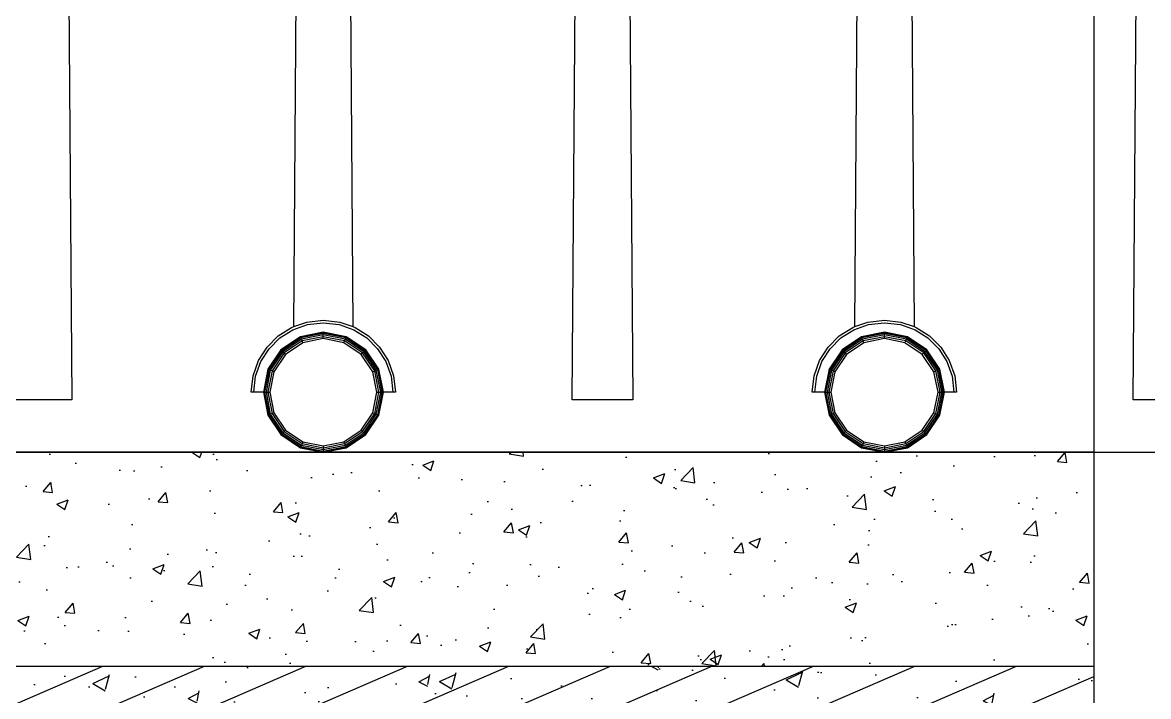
# Model space of a CAD drawing. Extents: x -2377130 to 293730, y -2 to 754590.
# Drawn here: x -2154221 to -2153169, y 516709 to 517339 of the extents above; entities that cross this region are included whole.
import ezdxf

# ---------------------------------------------------------------- set-up
doc = ezdxf.new("R2010")
doc.units = 0
doc.header["$LTSCALE"] = 1000
doc.header["$MEASUREMENT"] = 0
for name, color, linetype in [('00-Hatch', 8, 'Continuous'), ('A-AXIS-SYMB', 3, 'Continuous'), ('A-SFCE', 30, 'Continuous'), ('AS-COLN', 6, 'Continuous')]:
    doc.layers.add(name, color=color, linetype=linetype)

# ---------------------------------------------------------------- blocks, each defined once
blk = doc.blocks.new('A$C4A4B1E4B')
at = {"color": 250}
for p, q in [((-2992, 452.6), (-2989, 65.3)), ((-2781.7, 133.6), (-2779.5, 454.6)), ((-2728.7, 455.5), (-2726.4, 133.6)), ((-2521.7, 65.3), (-2518.7, 457.4)), ((-2467.9, 452.6), (-2464.9, 65.3)), ((-2257.6, 133.6), (-2255.4, 454.6)), ((-2204.6, 455.5), (-2202.3, 133.6)), ((-1997.6, 65.3), (-1994.6, 457.4)), ((-2781.7, 133.6), (-2769.5, 137.9)), ((-2769.5, 137.9), (-2754.1, 139.7)), ((-2769, 135.5), (-2754.1, 137.3)), ((-2754.1, 139.7), (-2738.6, 137.9)), ((-2754.1, 137.3), (-2739.2, 135.5)), ((-2738.6, 137.9), (-2726.4, 133.6)), ((-2257.6, 133.6), (-2245.4, 137.9)), ((-2245.4, 137.9), (-2230, 139.7)), ((-2244.8, 135.5), (-2230, 137.3)), ((-2230, 139.7), (-2214.5, 137.9)), ((-2230, 137.3), (-2215.1, 135.5)), ((-2214.5, 137.9), (-2202.3, 133.6)), ((-2796.2, 124.9), (-2783.7, 132.9)), ((-2794.7, 123), (-2782.6, 130.7)), ((-2783.7, 132.9), (-2781.7, 133.6)), ((-2782.6, 130.7), (-2769, 135.5)), ((-2754.1, 128.4), (-2775.5, 124.1)), ((-2754.1, 128.1), (-2775.4, 123.8)), ((-2754.1, 127.2), (-2775.1, 123)), ((-2732.6, 124.1), (-2754.1, 128.4)), ((-2754.1, 128.1), (-2754.1, 128.4)), ((-2732.7, 123.8), (-2754.1, 128.1)), ((-2754.1, 127.2), (-2754.1, 128.1)), ((-2733.1, 123), (-2754.1, 127.2)), ((-2754.1, 125.9), (-2754.1, 127.2)), ((-2739.2, 135.5), (-2725.5, 130.7)), ((-2726.4, 133.6), (-2724.4, 132.9)), ((-2725.5, 130.7), (-2713.5, 123)), ((-2724.4, 132.9), (-2711.9, 124.9)), ((-2272.1, 124.9), (-2259.6, 132.9)), ((-2270.6, 123), (-2258.5, 130.7)), ((-2259.6, 132.9), (-2257.6, 133.6)), ((-2258.5, 130.7), (-2244.8, 135.5)), ((-2230, 128.4), (-2251.4, 124.1)), ((-2230, 128.1), (-2251.3, 123.8)), ((-2230, 127.2), (-2251, 123)), ((-2208.5, 124.1), (-2230, 128.4)), ((-2230, 128.1), (-2230, 128.4)), ((-2208.6, 123.8), (-2230, 128.1)), ((-2230, 127.2), (-2230, 128.1)), ((-2208.9, 123), (-2230, 127.2)), ((-2230, 125.9), (-2230, 127.2)), ((-2215.1, 135.5), (-2201.4, 130.7)), ((-2202.3, 133.6), (-2200.3, 132.9)), ((-2201.4, 130.7), (-2189.3, 123)), ((-2200.3, 132.9), (-2187.8, 124.9)), ((-2806.7, 114.5), (-2796.2, 124.9)), ((-2804.7, 112.9), (-2794.7, 123)), ((-2775.5, 124.1), (-2793.7, 111.9)), ((-2775.4, 123.8), (-2793.5, 111.7)), ((-2775.1, 123), (-2792.9, 111.1)), ((-2774.6, 121.8), (-2791.9, 110.2)), ((-2773.9, 120.3), (-2790.8, 109)), ((-2773.2, 118.6), (-2789.5, 107.7)), ((-2775.4, 123.8), (-2775.5, 124.1)), ((-2775.1, 123), (-2775.4, 123.8)), ((-2774.6, 121.8), (-2775.1, 123)), ((-2754.1, 125.9), (-2774.6, 121.8)), ((-2773.9, 120.3), (-2774.6, 121.8)), ((-2754.1, 124.2), (-2773.9, 120.3)), ((-2773.2, 118.6), (-2773.9, 120.3)), ((-2754.1, 122.4), (-2773.2, 118.6)), ((-2733.6, 121.8), (-2754.1, 125.9)), ((-2754.1, 124.2), (-2754.1, 125.9)), ((-2734.2, 120.3), (-2754.1, 124.2)), ((-2754.1, 122.4), (-2754.1, 124.2)), ((-2734.9, 118.6), (-2754.1, 122.4)), ((-2734.9, 118.6), (-2734.2, 120.3)), ((-2718.7, 107.7), (-2734.9, 118.6)), ((-2734.2, 120.3), (-2733.6, 121.8)), ((-2717.4, 109), (-2734.2, 120.3)), ((-2733.6, 121.8), (-2733.1, 123)), ((-2716.2, 110.2), (-2733.6, 121.8)), ((-2733.1, 123), (-2732.7, 123.8)), ((-2715.2, 111.1), (-2733.1, 123)), ((-2732.7, 123.8), (-2732.6, 124.1)), ((-2714.6, 111.7), (-2732.7, 123.8)), ((-2714.4, 111.9), (-2732.6, 124.1)), ((-2713.5, 123), (-2703.4, 112.9)), ((-2711.9, 124.9), (-2701.5, 114.5)), ((-2282.5, 114.5), (-2272.1, 124.9)), ((-2280.6, 112.9), (-2270.6, 123)), ((-2251.4, 124.1), (-2269.6, 111.9)), ((-2251.3, 123.8), (-2269.4, 111.7)), ((-2251, 123), (-2268.8, 111.1)), ((-2250.5, 121.8), (-2267.8, 110.2)), ((-2249.8, 120.3), (-2266.7, 109)), ((-2249.1, 118.6), (-2265.4, 107.7)), ((-2251.3, 123.8), (-2251.4, 124.1)), ((-2251, 123), (-2251.3, 123.8)), ((-2250.5, 121.8), (-2251, 123)), ((-2230, 125.9), (-2250.5, 121.8)), ((-2249.8, 120.3), (-2250.5, 121.8)), ((-2230, 124.2), (-2249.8, 120.3)), ((-2249.1, 118.6), (-2249.8, 120.3)), ((-2230, 122.4), (-2249.1, 118.6)), ((-2209.5, 121.8), (-2230, 125.9)), ((-2230, 124.2), (-2230, 125.9)), ((-2210.1, 120.3), (-2230, 124.2)), ((-2230, 122.4), (-2230, 124.2)), ((-2210.8, 118.6), (-2230, 122.4)), ((-2210.8, 118.6), (-2210.1, 120.3)), ((-2194.6, 107.7), (-2210.8, 118.6)), ((-2210.1, 120.3), (-2209.5, 121.8)), ((-2193.3, 109), (-2210.1, 120.3)), ((-2209.5, 121.8), (-2208.9, 123)), ((-2192.1, 110.2), (-2209.5, 121.8)), ((-2208.9, 123), (-2208.6, 123.8)), ((-2191.1, 111.1), (-2208.9, 123)), ((-2208.6, 123.8), (-2208.5, 124.1)), ((-2190.5, 111.7), (-2208.6, 123.8)), ((-2190.3, 111.9), (-2208.5, 124.1)), ((-2189.3, 123), (-2179.3, 112.9)), ((-2187.8, 124.9), (-2177.4, 114.5)), ((-2814.6, 101.9), (-2806.7, 114.5)), ((-2812.4, 100.9), (-2804.7, 112.9)), ((-2793.7, 111.9), (-2805.8, 93.8)), ((-2793.5, 111.7), (-2805.6, 93.6)), ((-2792.9, 111.1), (-2804.8, 93.3)), ((-2791.9, 110.2), (-2803.6, 92.8)), ((-2790.8, 109), (-2802, 92.2)), ((-2789.5, 107.7), (-2800.3, 91.5)), ((-2793.5, 111.7), (-2793.7, 111.9)), ((-2792.9, 111.1), (-2793.5, 111.7)), ((-2791.9, 110.2), (-2792.9, 111.1)), ((-2790.8, 109), (-2791.9, 110.2)), ((-2789.5, 107.7), (-2790.8, 109)), ((-2718.7, 107.7), (-2717.4, 109)), ((-2707.8, 91.5), (-2718.7, 107.7)), ((-2717.4, 109), (-2716.2, 110.2)), ((-2706.1, 92.2), (-2717.4, 109)), ((-2716.2, 110.2), (-2715.2, 111.1)), ((-2704.6, 92.8), (-2716.2, 110.2)), ((-2715.2, 111.1), (-2714.6, 111.7)), ((-2703.3, 93.3), (-2715.2, 111.1)), ((-2714.6, 111.7), (-2714.4, 111.9)), ((-2702.6, 93.6), (-2714.6, 111.7)), ((-2702.3, 93.8), (-2714.4, 111.9)), ((-2703.4, 112.9), (-2695.7, 100.9)), ((-2701.5, 114.5), (-2693.5, 101.9)), ((-2290.5, 101.9), (-2282.5, 114.5)), ((-2288.3, 100.9), (-2280.6, 112.9)), ((-2269.6, 111.9), (-2281.7, 93.8)), ((-2269.4, 111.7), (-2281.5, 93.6)), ((-2268.8, 111.1), (-2280.7, 93.3)), ((-2267.8, 110.2), (-2279.5, 92.8)), ((-2266.7, 109), (-2277.9, 92.2)), ((-2265.4, 107.7), (-2276.2, 91.5)), ((-2269.4, 111.7), (-2269.6, 111.9)), ((-2268.8, 111.1), (-2269.4, 111.7)), ((-2267.8, 110.2), (-2268.8, 111.1)), ((-2266.7, 109), (-2267.8, 110.2)), ((-2265.4, 107.7), (-2266.7, 109)), ((-2194.6, 107.7), (-2193.3, 109)), ((-2183.7, 91.5), (-2194.6, 107.7)), ((-2193.3, 109), (-2192.1, 110.2)), ((-2182, 92.2), (-2193.3, 109)), ((-2192.1, 110.2), (-2191.1, 111.1)), ((-2180.5, 92.8), (-2192.1, 110.2)), ((-2191.1, 111.1), (-2190.5, 111.7)), ((-2179.2, 93.3), (-2191.1, 111.1)), ((-2190.5, 111.7), (-2190.3, 111.9)), ((-2178.5, 93.6), (-2190.5, 111.7)), ((-2178.2, 93.8), (-2190.3, 111.9)), ((-2179.3, 112.9), (-2171.6, 100.9)), ((-2177.4, 114.5), (-2169.4, 101.9)), ((-2819.7, 87.8), (-2814.6, 101.9)), ((-2817.3, 87.2), (-2812.4, 100.9)), ((-2695.7, 100.9), (-2690.8, 87.2)), ((-2693.5, 101.9), (-2688.4, 87.8)), ((-2295.6, 87.8), (-2290.5, 101.9)), ((-2293.2, 87.2), (-2288.3, 100.9)), ((-2171.6, 100.9), (-2166.7, 87.2)), ((-2169.4, 101.9), (-2164.3, 87.8)), ((-2821.5, 72.3), (-2819.7, 87.8)), ((-2819, 72.3), (-2817.3, 87.2)), ((-2805.8, 93.8), (-2810.1, 72.3)), ((-2805.6, 93.6), (-2809.8, 72.3)), ((-2804.8, 93.3), (-2809, 72.3)), ((-2803.6, 92.8), (-2807.6, 72.3)), ((-2802, 92.2), (-2806, 72.3)), ((-2805.6, 93.6), (-2805.8, 93.8)), ((-2804.8, 93.3), (-2805.6, 93.6)), ((-2803.6, 92.8), (-2804.8, 93.3)), ((-2800.3, 91.5), (-2804.1, 72.3)), ((-2802, 92.2), (-2803.6, 92.8)), ((-2800.3, 91.5), (-2802, 92.2)), ((-2707.8, 91.5), (-2706.1, 92.2)), ((-2704, 72.3), (-2707.8, 91.5)), ((-2706.1, 92.2), (-2704.6, 92.8)), ((-2702.2, 72.3), (-2706.1, 92.2)), ((-2704.6, 92.8), (-2703.3, 93.3)), ((-2700.5, 72.3), (-2704.6, 92.8)), ((-2703.3, 93.3), (-2702.6, 93.6)), ((-2699.2, 72.3), (-2703.3, 93.3)), ((-2702.6, 93.6), (-2702.3, 93.8)), ((-2698.3, 72.3), (-2702.6, 93.6)), ((-2698, 72.3), (-2702.3, 93.8)), ((-2690.8, 87.2), (-2689.1, 72.3)), ((-2688.4, 87.8), (-2686.7, 72.3)), ((-2297.4, 72.3), (-2295.6, 87.8)), ((-2294.9, 72.3), (-2293.2, 87.2)), ((-2281.7, 93.8), (-2286, 72.3)), ((-2281.5, 93.6), (-2285.7, 72.3)), ((-2280.7, 93.3), (-2284.9, 72.3)), ((-2279.5, 92.8), (-2283.5, 72.3)), ((-2277.9, 92.2), (-2281.9, 72.3)), ((-2281.5, 93.6), (-2281.7, 93.8)), ((-2280.7, 93.3), (-2281.5, 93.6)), ((-2279.5, 92.8), (-2280.7, 93.3)), ((-2276.2, 91.5), (-2280, 72.3)), ((-2277.9, 92.2), (-2279.5, 92.8)), ((-2276.2, 91.5), (-2277.9, 92.2)), ((-2183.7, 91.5), (-2182, 92.2)), ((-2179.9, 72.3), (-2183.7, 91.5)), ((-2182, 92.2), (-2180.5, 92.8)), ((-2178, 72.3), (-2182, 92.2)), ((-2180.5, 92.8), (-2179.2, 93.3)), ((-2176.4, 72.3), (-2180.5, 92.8)), ((-2179.2, 93.3), (-2178.5, 93.6)), ((-2175.1, 72.3), (-2179.2, 93.3)), ((-2178.5, 93.6), (-2178.2, 93.8)), ((-2174.2, 72.3), (-2178.5, 93.6)), ((-2173.9, 72.3), (-2178.2, 93.8)), ((-2166.7, 87.2), (-2165, 72.3)), ((-2164.3, 87.8), (-2162.5, 72.3)), ((-2989, 65.3), (-3045.8, 65.3)), ((-2819, 72.3), (-2821.5, 72.3)), ((-2810.1, 72.3), (-2819, 72.3)), ((-2810.1, 72.3), (-2805.8, 50.9)), ((-2810.1, 72.3), (-2809.8, 72.3)), ((-2809.8, 72.3), (-2805.6, 51)), ((-2809.8, 72.3), (-2809, 72.3)), ((-2809, 72.3), (-2804.8, 51.3)), ((-2809, 72.3), (-2807.6, 72.3)), ((-2807.6, 72.3), (-2803.6, 51.8)), ((-2807.6, 72.3), (-2806, 72.3)), ((-2806, 72.3), (-2802, 52.5)), ((-2806, 72.3), (-2804.1, 72.3)), ((-2804.1, 72.3), (-2800.3, 53.2)), ((-2707.8, 53.2), (-2704, 72.3)), ((-2706.1, 52.5), (-2702.2, 72.3)), ((-2704.6, 51.8), (-2700.5, 72.3)), ((-2704, 72.3), (-2702.2, 72.3)), ((-2703.3, 51.3), (-2699.2, 72.3)), ((-2702.6, 51), (-2698.3, 72.3)), ((-2702.3, 50.9), (-2698, 72.3)), ((-2702.2, 72.3), (-2700.5, 72.3)), ((-2700.5, 72.3), (-2699.2, 72.3)), ((-2699.2, 72.3), (-2698.3, 72.3)), ((-2698.3, 72.3), (-2698, 72.3)), ((-2689.1, 72.3), (-2698, 72.3)), ((-2686.7, 72.3), (-2689.1, 72.3)), ((-2464.9, 65.3), (-2521.7, 65.3)), ((-2294.9, 72.3), (-2297.4, 72.3)), ((-2286, 72.3), (-2294.9, 72.3)), ((-2286, 72.3), (-2281.7, 50.9)), ((-2286, 72.3), (-2285.7, 72.3)), ((-2285.7, 72.3), (-2281.5, 51)), ((-2285.7, 72.3), (-2284.9, 72.3)), ((-2284.9, 72.3), (-2280.7, 51.3)), ((-2284.9, 72.3), (-2283.5, 72.3)), ((-2283.5, 72.3), (-2279.5, 51.8)), ((-2283.5, 72.3), (-2281.9, 72.3)), ((-2281.9, 72.3), (-2277.9, 52.5)), ((-2281.9, 72.3), (-2280, 72.3)), ((-2280, 72.3), (-2276.2, 53.2)), ((-2183.7, 53.2), (-2179.9, 72.3)), ((-2182, 52.5), (-2178, 72.3)), ((-2180.5, 51.8), (-2176.4, 72.3)), ((-2179.9, 72.3), (-2178, 72.3)), ((-2179.2, 51.3), (-2175.1, 72.3)), ((-2178.5, 51), (-2174.2, 72.3)), ((-2178.2, 50.9), (-2173.9, 72.3)), ((-2178, 72.3), (-2176.4, 72.3)), ((-2176.4, 72.3), (-2175.1, 72.3)), ((-2175.1, 72.3), (-2174.2, 72.3)), ((-2174.2, 72.3), (-2173.9, 72.3)), ((-2165, 72.3), (-2173.9, 72.3)), ((-2162.5, 72.3), (-2165, 72.3)), ((-1940.8, 65.3), (-1997.6, 65.3)), ((-2800.3, 53.2), (-2802, 52.5)), ((-2800.3, 53.2), (-2789.5, 36.9)), ((-2718.7, 36.9), (-2707.8, 53.2)), ((-2707.8, 53.2), (-2706.1, 52.5)), ((-2276.2, 53.2), (-2277.9, 52.5)), ((-2276.2, 53.2), (-2265.4, 36.9)), ((-2194.6, 36.9), (-2183.7, 53.2)), ((-2183.7, 53.2), (-2182, 52.5)), ((-2805.6, 51), (-2805.8, 50.9)), ((-2805.8, 50.9), (-2793.7, 32.7)), ((-2804.8, 51.3), (-2805.6, 51)), ((-2805.6, 51), (-2793.5, 32.9)), ((-2803.6, 51.8), (-2804.8, 51.3)), ((-2804.8, 51.3), (-2792.9, 33.5)), ((-2802, 52.5), (-2803.6, 51.8)), ((-2803.6, 51.8), (-2791.9, 34.4)), ((-2802, 52.5), (-2790.8, 35.6)), ((-2717.4, 35.6), (-2706.1, 52.5)), ((-2716.2, 34.4), (-2704.6, 51.8)), ((-2715.2, 33.5), (-2703.3, 51.3)), ((-2714.6, 32.9), (-2702.6, 51)), ((-2714.4, 32.7), (-2702.3, 50.9)), ((-2706.1, 52.5), (-2704.6, 51.8)), ((-2704.6, 51.8), (-2703.3, 51.3)), ((-2703.3, 51.3), (-2702.6, 51)), ((-2702.6, 51), (-2702.3, 50.9)), ((-2281.5, 51), (-2281.7, 50.9)), ((-2281.7, 50.9), (-2269.6, 32.7)), ((-2280.7, 51.3), (-2281.5, 51)), ((-2281.5, 51), (-2269.4, 32.9)), ((-2279.5, 51.8), (-2280.7, 51.3)), ((-2280.7, 51.3), (-2268.8, 33.5)), ((-2277.9, 52.5), (-2279.5, 51.8)), ((-2279.5, 51.8), (-2267.8, 34.4)), ((-2277.9, 52.5), (-2266.7, 35.6)), ((-2193.3, 35.6), (-2182, 52.5)), ((-2192.1, 34.4), (-2180.5, 51.8)), ((-2191.1, 33.5), (-2179.2, 51.3)), ((-2190.5, 32.9), (-2178.5, 51)), ((-2190.3, 32.7), (-2178.2, 50.9)), ((-2182, 52.5), (-2180.5, 51.8)), ((-2180.5, 51.8), (-2179.2, 51.3)), ((-2179.2, 51.3), (-2178.5, 51)), ((-2178.5, 51), (-2178.2, 50.9)), ((-2793.5, 32.9), (-2793.7, 32.7)), ((-2793.7, 32.7), (-2775.5, 20.5)), ((-2792.9, 33.5), (-2793.5, 32.9)), ((-2793.5, 32.9), (-2775.4, 20.8)), ((-2791.9, 34.4), (-2792.9, 33.5)), ((-2792.9, 33.5), (-2775.1, 21.6)), ((-2790.8, 35.6), (-2791.9, 34.4)), ((-2791.9, 34.4), (-2774.6, 22.8)), ((-2789.5, 36.9), (-2790.8, 35.6)), ((-2790.8, 35.6), (-2773.9, 24.4)), ((-2789.5, 36.9), (-2773.2, 26.1)), ((-2734.9, 26.1), (-2718.7, 36.9)), ((-2734.2, 24.4), (-2717.4, 35.6)), ((-2733.6, 22.8), (-2716.2, 34.4)), ((-2733.1, 21.6), (-2715.2, 33.5)), ((-2732.7, 20.8), (-2714.6, 32.9)), ((-2732.6, 20.5), (-2714.4, 32.7)), ((-2718.7, 36.9), (-2717.4, 35.6)), ((-2717.4, 35.6), (-2716.2, 34.4)), ((-2716.2, 34.4), (-2715.2, 33.5)), ((-2715.2, 33.5), (-2714.6, 32.9)), ((-2714.6, 32.9), (-2714.4, 32.7)), ((-2269.4, 32.9), (-2269.6, 32.7)), ((-2269.6, 32.7), (-2251.4, 20.5)), ((-2268.8, 33.5), (-2269.4, 32.9)), ((-2269.4, 32.9), (-2251.3, 20.8)), ((-2267.8, 34.4), (-2268.8, 33.5)), ((-2268.8, 33.5), (-2251, 21.6)), ((-2266.7, 35.6), (-2267.8, 34.4)), ((-2267.8, 34.4), (-2250.5, 22.8)), ((-2265.4, 36.9), (-2266.7, 35.6)), ((-2266.7, 35.6), (-2249.8, 24.4)), ((-2265.4, 36.9), (-2249.1, 26.1)), ((-2210.8, 26.1), (-2194.6, 36.9)), ((-2210.1, 24.4), (-2193.3, 35.6)), ((-2209.5, 22.8), (-2192.1, 34.4)), ((-2208.9, 21.6), (-2191.1, 33.5)), ((-2208.6, 20.8), (-2190.5, 32.9)), ((-2208.5, 20.5), (-2190.3, 32.7)), ((-2194.6, 36.9), (-2193.3, 35.6)), ((-2193.3, 35.6), (-2192.1, 34.4)), ((-2192.1, 34.4), (-2191.1, 33.5)), ((-2191.1, 33.5), (-2190.5, 32.9)), ((-2190.5, 32.9), (-2190.3, 32.7)), ((-2775.1, 21.6), (-2775.4, 20.8)), ((-2774.6, 22.8), (-2775.1, 21.6)), ((-2775.1, 21.6), (-2754.1, 17.4)), ((-2773.9, 24.4), (-2774.6, 22.8)), ((-2774.6, 22.8), (-2754.1, 18.7)), ((-2773.2, 26.1), (-2773.9, 24.4)), ((-2773.9, 24.4), (-2754.1, 20.4)), ((-2773.2, 26.1), (-2754.1, 22.3)), ((-2754.1, 22.3), (-2734.9, 26.1)), ((-2754.1, 20.4), (-2734.2, 24.4)), ((-2754.1, 18.7), (-2733.6, 22.8)), ((-2754.1, 22.3), (-2754.1, 20.4)), ((-2754.1, 17.4), (-2733.1, 21.6)), ((-2734.9, 26.1), (-2734.2, 24.4)), ((-2734.2, 24.4), (-2733.6, 22.8)), ((-2733.6, 22.8), (-2733.1, 21.6)), ((-2733.1, 21.6), (-2732.7, 20.8)), ((-2251, 21.6), (-2251.3, 20.8)), ((-2250.5, 22.8), (-2251, 21.6)), ((-2251, 21.6), (-2230, 17.4)), ((-2249.8, 24.4), (-2250.5, 22.8)), ((-2250.5, 22.8), (-2230, 18.7)), ((-2249.1, 26.1), (-2249.8, 24.4)), ((-2249.8, 24.4), (-2230, 20.4)), ((-2249.1, 26.1), (-2230, 22.3)), ((-2230, 22.3), (-2210.8, 26.1)), ((-2230, 20.4), (-2210.1, 24.4)), ((-2230, 18.7), (-2209.5, 22.8)), ((-2230, 22.3), (-2230, 20.4)), ((-2230, 17.4), (-2208.9, 21.6)), ((-2210.8, 26.1), (-2210.1, 24.4)), ((-2210.1, 24.4), (-2209.5, 22.8)), ((-2209.5, 22.8), (-2208.9, 21.6)), ((-2208.9, 21.6), (-2208.6, 20.8)), ((-2775.4, 20.8), (-2775.5, 20.5)), ((-2775.5, 20.5), (-2754.1, 16.3)), ((-2775.4, 20.8), (-2754.1, 16.6)), ((-2754.1, 16.6), (-2732.7, 20.8)), ((-2754.1, 16.3), (-2732.6, 20.5)), ((-2754.1, 20.4), (-2754.1, 18.7)), ((-2754.1, 18.7), (-2754.1, 17.4)), ((-2754.1, 17.4), (-2754.1, 16.6)), ((-2754.1, 16.6), (-2754.1, 16.3)), ((-2732.7, 20.8), (-2732.6, 20.5)), ((-2251.3, 20.8), (-2251.4, 20.5)), ((-2251.4, 20.5), (-2230, 16.3)), ((-2251.3, 20.8), (-2230, 16.6)), ((-2230, 16.6), (-2208.6, 20.8)), ((-2230, 16.3), (-2208.5, 20.5)), ((-2230, 20.4), (-2230, 18.7)), ((-2230, 18.7), (-2230, 17.4)), ((-2230, 17.4), (-2230, 16.6)), ((-2230, 16.6), (-2230, 16.3)), ((-2208.6, 20.8), (-2208.5, 20.5))]:
    blk.add_line(p, q, dxfattribs=at)

msp = doc.modelspace()

# ---------------------------------------------------------------- hatches: boundary and pattern name
h = msp.add_hatch()
h.set_pattern_fill('混凝土', color=8, scale=15, angle=-21.6976, style=0, double=1)
h.set_pattern_definition([(50, (-2153125.81, 516806.435), (107.589, -9.413), [11.25, -123.75]), (355, (-2153125.81, 516806.44), (-20.813, 112.829), [9, -99]), (100.4514, (-2153116.85, 516805.65), (86.7764, 103.416), [9.561, -105.1713]), (46.184, (-2153125.81, 516836.44), (160.086, -24.828), [16.875, -185.625]), (96.636, (-2153112.47, 516834.37), (140.2, 146.118), [14.342, -157.757]), (351.184, (-2153125.81, 516836.44), (140.2, 146.118), [13.5, -148.5]), (21, (-2153110.81, 516828.935), (89.536, -60.393), [11.25, -123.75]), (326, (-2153110.81, 516828.94), (36.497, 108.7725), [9, -99]), (71.4514, (-2153103.35, 516823.9), (126.0334, 48.3796), [9.561, -105.1713]), (37.5, (-2153125.812, 516806.435), (1.824, 49.9341), [0, -97.8, 0, -100.5, 0, -99.375]), (7.5, (-2153125.81, 516806.435), (39.4604, 59.1618), [0, -57.3, 0, -95.55, 0, -37.875]), (327.5, (-2153159.262, 516806.435), (80.0734, -3.3832), [0, -37.5, 0, -117, 0, -155.25]), (317.5, (-2153174.26, 516806.435), (87.478, 15.0157), [0, -48.75, 0, -77.7, 0, -110.25])])
h.paths.add_polyline_path([(-2153220, 516737.5), (-2153220, 516937.5), (-2155022.9, 516937.5), (-2155022.9, 516737.5)])
at = {"layer": '00-Hatch'}
h = msp.add_hatch(dxfattribs=at)
h.set_pattern_fill('钢筋混凝土', color=8, scale=15, angle=-21.6976, style=0, double=1)
h.set_pattern_definition([(23.3024225, (8100, 0), (-14.8344125, 34.44111213), []), (28.3024225, (8100, 0), (96.4861615, -48.5223725), [11.25, -123.75]), (333.3024225, (8100, 0), (22.375575, 112.529306), [9, -99]), (78.7538225, (8108.04, -4.04), (118.8617856, 64.0068405), [9.5610285, -105.171317]), (24.4866225, (8111.09, 27.87), (139.564723, -82.253803), [16.875, -185.625]), (74.9380225, (8122.72, 21.02), (184.286825, 83.932212), [14.341543, -157.75695]), (329.4866225, (8111.09, 27.87), (184.286759, 83.932356), [13.5, -148.5]), (359.3024225, (8122.26, 15.36), (60.8645854, -89.2160426), [11.25, -123.75]), (304.3024225, (8122.26, 15.36), (74.125409, 87.572455), [9, -99]), (49.7538225, (8127.33, 7.93), (134.989992, -1.643693), [9.5610285, -105.171317]), (15.8024225, (8100, 0), (20.155748, 45.7218205), [0, -97.8, 0, -100.5, 0, -99.375]), (345.8024225, (8100, 0), (58.5371318, 40.3812239), [0, -57.3, 0, -95.55, 0, -37.875]), (305.8024225, (8068.92, 12.367), (73.14921794, -32.7472444), [0, -37.5, 0, -117, 0, -155.25]), (295.8024225, (8054.98, 17.91), (86.8313913, -18.389388), [0, -48.75, 0, -77.7, 0, -110.25])])
h.paths.add_polyline_path([(-2153220, 516484.9), (-2153220, 516737.5), (-2153992.9, 516737.5), (-2155522.6, 516737.5), (-2155522.6, 516487.5)])

# ---------------------------------------------------------------- linework, layer by layer
at = {"layer": 'A-AXIS-SYMB', "color": 8}
msp.add_lwpolyline([(-2153220, 519600), (-2153220, 517681.2), (-2153115, 517643), (-2153325, 517606), (-2153220, 517568.8), (-2153220, 515650)], dxfattribs=at)
at = {"layer": 'A-SFCE', "color": 8}
for points in [[(-2159152.6, 516937.5), (-2151070, 516937.5)], [(-2153220, 516937.5), (-2155022.9, 516937.5)]]:
    msp.add_lwpolyline(points, dxfattribs=at)
at = {"layer": 'AS-COLN', "color": 8}
msp.add_line((-2155222.6, 516737.5), (-2153220, 516737.5), dxfattribs=at)

# ---------------------------------------------------------------- block references
at = {"color": 8}
msp.add_blockref('A$C4A4B1E4B', (-2151185.7, 516921.2), dxfattribs=at)

doc.saveas('drawing.dxf')
